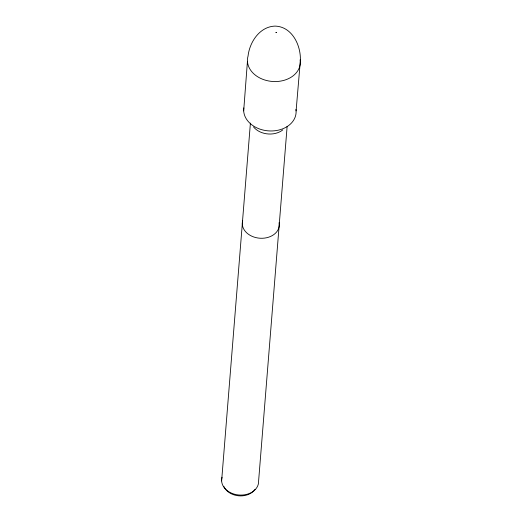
<?xml version="1.0" encoding="UTF-8"?>
<svg xmlns="http://www.w3.org/2000/svg" width="522" height="522" viewBox="0 0 522 522"><rect width="100%" height="100%" fill="white"/><g stroke="black" fill="none" stroke-linecap="round" stroke-linejoin="round"><path stroke-width="0.78" d="M243.683 110.892L247.448 61.302M221.622 480.912L250.41 123.094M287.139 126.337L258.612 480.925A18.538 14.14 4.6 0 1 238.495 494.967A18.538 14.14 4.6 0 1 222.039 477.245M296.091 110.912L300.307 61.315C301.37 46.06 292.327 26.511 275.009 26.1C259.708 26.615 249.607 42.08 248.048 56.063A26.491 20.201 4.6 0 0 272.549 81.471A26.491 20.201 4.6 0 0 300.143 59.808M279.087 222.64A18.538 14.14 4.6 0 1 260.126 238.241A18.538 14.14 4.6 0 1 242.704 220.441M255.004 489.408A16.991 12.959 4.6 0 1 238.469 495.789A16.991 12.959 4.6 0 1 223.768 486.269M295.928 109.418A26.263 20.032 4.6 0 1 270.037 130.963A26.263 20.032 4.6 0 1 243.807 107.904M282.813 129.893A18.538 14.14 4.6 0 1 253.548 126.95M275.968 32.508L276.412 32.592L275.968 32.508"/></g></svg>
